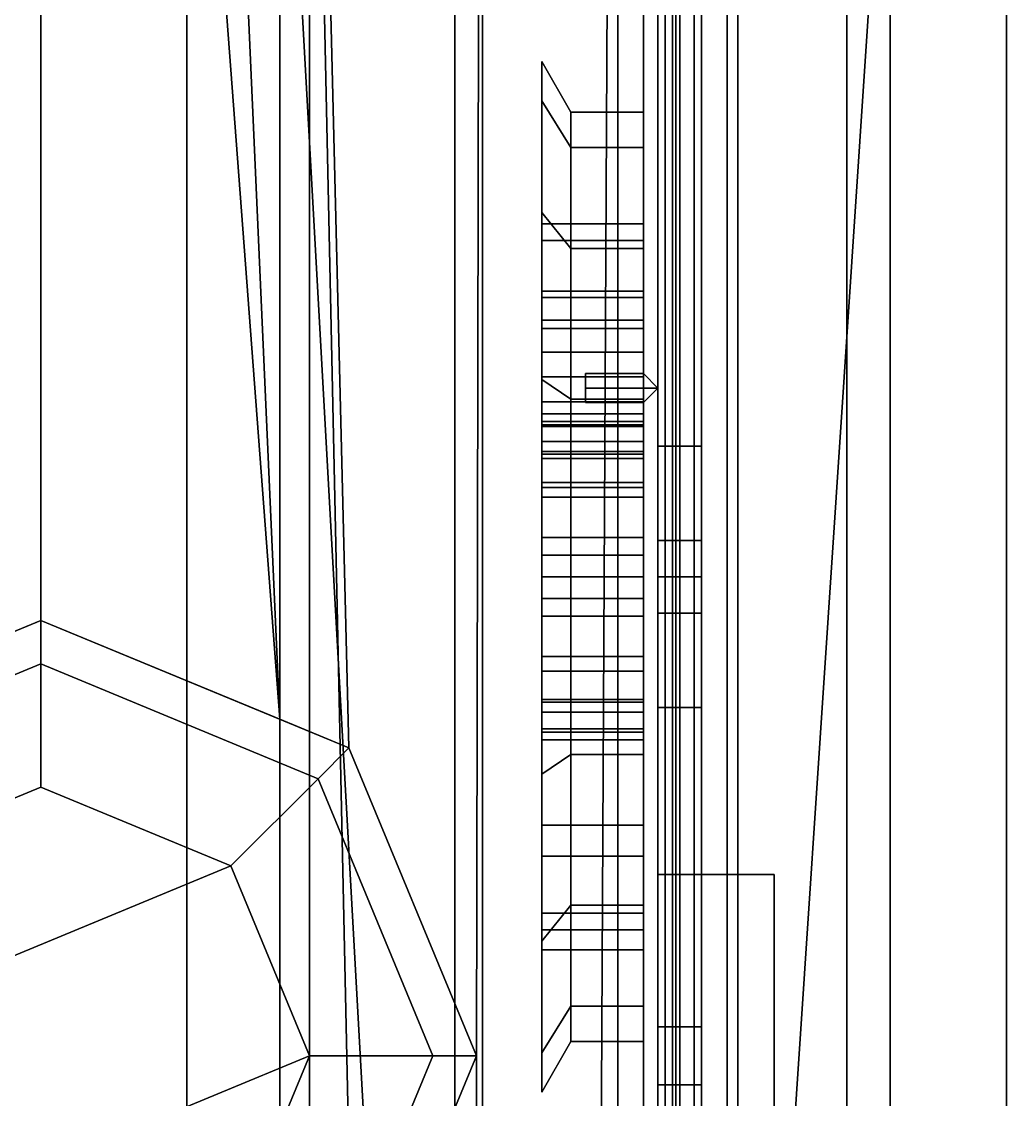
# Model space of a CAD drawing. Header units: millimetres. Extents: x -1.5 to 1.5, y -9 to 19.4.
# Drawn here: x -0.027 to 1.33, y -4.08 to -2.595 of the extents above; entities that cross this region are included whole.
import ezdxf

# ---------------------------------------------------------------- set-up
doc = ezdxf.new("R2010")
doc.units = ezdxf.units.MM
doc.header["$MEASUREMENT"] = 0
for name, color, linetype in [('boiler', 1, 'Continuous'), ('rods2', 3, 'Continuous'), ('wheels', 2, 'Continuous')]:
    doc.layers.add(name, color=color, linetype=linetype)

msp = doc.modelspace()

# ---------------------------------------------------------------- linework, layer by layer
for points in [[(1.33, 0.2800000000000002, 1.88), (1.33, -7.75, 1.88), (-1.33, -7.75, 1.88), (-1.33, 0.2800000000000002, 1.88)], [(0.5659344877341224, -6.29, 1.99), (0.8932097522053477, -6.289999999999999, 1.99), (1.33, 0.2800000000000002, 1.99), (0.2010935796850331, 0.280000000000002, 1.99)], [(0.2010935796850335, -7.75, 1.99), (0.5659344877341221, -6.851463414634146, 1.99), (0.5659344877341224, -6.29, 1.99), (0.2010935796850331, 0.280000000000002, 1.99)], [(0.83, 0.28, 3.18), (0.85, 0.28, 3.16), (0.85, -7.67, 3.16), (0.83, -7.67, 3.18)], [(0.8500000000000001, 0.28, 3.2), (0.83, 0.28, 3.18), (0.83, -7.67, 3.18), (0.8500000000000001, -7.67, 3.2)], [(0.85, 0.28, 3.16), (0.87, 0.28, 3.18), (0.87, -7.67, 3.18), (0.85, -7.67, 3.16)], [(0.87, 0.28, 3.18), (0.8500000000000001, 0.28, 3.2), (0.8500000000000001, -7.67, 3.2), (0.87, -7.67, 3.18)], [(0.88, 0.2800000000000011, 2.45), (0.88, -4.78, 2.09), (0.88, -4.850000000000001, 2.15), (0.88, 0.2800000000000011, 2.51)], [(0.9, 0.2800000000000011, 2.45), (0.9, -4.78, 2.09), (0.88, -4.78, 2.09), (0.88, 0.2800000000000011, 2.45)], [(0.88, 0.2800000000000011, 2.51), (0.88, -4.850000000000001, 2.15), (0.9, -4.850000000000001, 2.15), (0.9, 0.2800000000000011, 2.51)], [(0.8932097522053475, -6.851463414634146, 1.99), (1.33, -7.750000000000003, 1.99), (1.33, 0.2799999999999985, 1.99), (0.8932097522053477, -6.289999999999999, 1.99)], [(0.9, -4.850000000000001, 2.15), (0.9, -4.78, 2.09), (0.9, 0.2800000000000011, 2.45), (0.9, 0.2800000000000011, 2.51)], [(1.33, -7.75, 1.99), (1.33, -7.75, 1.88), (1.33, 0.2800000000000002, 1.88), (1.33, 0.2800000000000002, 1.99)], [(0.3700000000000001, 0.1600000000000001, 0.47), (0.3700000000000001, -6.97, 0.47), (0.3700000000000001, -1.46, 1.32), (0.3700000000000001, -1.31, 1.32)], [(0.5700000000000001, 0.1600000000000001, 0.47), (0.5700000000000001, -6.97, 0.47), (0.3700000000000001, -6.97, 0.47), (0.3700000000000001, 0.1600000000000001, 0.47)], [(0.5700000000000001, -1.46, 1.32), (0.5700000000000001, -6.97, 0.47), (0.5700000000000001, 0.1600000000000001, 0.47), (0.5700000000000001, -1.31, 1.32)], [(0.8746446609406726, -0.07, 2.605355339059327), (0.86, -0.07, 2.57), (0.86, -5.19, 2.57), (0.8746446609406726, -5.16, 2.605355339059327)], [(0.86, -0.07, 2.57), (0.8746446609406726, -0.07, 2.534644660940673), (0.8746446609406726, -5.16, 2.534644660940673), (0.86, -5.19, 2.57)], [(0.91, -0.07, 2.62), (0.8746446609406726, -0.07, 2.605355339059327), (0.8746446609406726, -5.16, 2.605355339059327), (0.91, -5.08, 2.62)], [(0.8746446609406726, -0.07, 2.534644660940673), (0.91, -0.07, 2.52), (0.91, -5.08, 2.52), (0.8746446609406726, -5.16, 2.534644660940673)], [(0.9453553390593273, -0.07, 2.605355339059327), (0.91, -0.07, 2.62), (0.91, -5.08, 2.62), (0.9453553390593273, -5.07, 2.605355339059327)], [(0.91, -0.07, 2.52), (0.9453553390593273, -0.07, 2.534644660940673), (0.9453553390593273, -5.07, 2.534644660940673), (0.91, -5.08, 2.52)], [(0.9600000000000001, -0.07, 2.57), (0.9453553390593273, -0.07, 2.605355339059327), (0.9453553390593273, -5.07, 2.605355339059327), (0.9600000000000001, -5.06, 2.57)], [(0.9453553390593273, -0.07, 2.534644660940673), (0.9600000000000001, -0.07, 2.57), (0.9600000000000001, -5.06, 2.57), (0.9453553390593273, -5.07, 2.534644660940673)], [(0.3700000000000001, -1.46, 1.32), (0.3700000000000001, -6.969999999999999, 0.47), (0.3700000000000001, -6.969999999999999, 1.449999999999999), (0.3700000000000001, -1.59, 1.449999999999999)], [(0.5700000000000001, -6.969999999999999, 1.449999999999999), (0.5700000000000001, -6.969999999999999, 0.47), (0.5700000000000001, -1.46, 1.32), (0.5700000000000001, -1.59, 1.449999999999999)], [(0.3700000000000001, -1.59, 1.449999999999999), (0.3700000000000001, -6.969999999999999, 1.449999999999999), (0.5700000000000001, -6.969999999999999, 1.449999999999999), (0.5700000000000001, -1.59, 1.449999999999999)], [(0.8300000000000001, -3.08, 3.18), (0.8499999999999996, -3.099999999999999, 3.16), (0.750000000000001, -3.1, 3.16), (0.75, -3.08, 3.18)], [(0.8499999999999998, -3.099999999999999, 3.2), (0.8300000000000001, -3.08, 3.18), (0.75, -3.08, 3.18), (0.7500000000000011, -3.1, 3.2)], [(0.8499999999999996, -3.099999999999999, 3.16), (0.8300000000000001, -3.12, 3.18), (0.75, -3.12, 3.18), (0.750000000000001, -3.1, 3.16)], [(0.8300000000000001, -3.12, 3.18), (0.8499999999999998, -3.099999999999999, 3.2), (0.7500000000000011, -3.1, 3.2), (0.75, -3.12, 3.18)]]:
    msp.add_3dface(points)
at = {"layer": 'boiler'}
for points in [[(0.2010935796850329, 0.2800000000000011, 1.99), (0.3291077518339774, 0.2800000000000011, 2.015463602040294), (0.3291077518339774, -7.75, 2.015463602040294), (0.2010935796850329, -7.75, 1.99)], [(0.3291077518339772, 0.2799999999999994, 3.604536397959707), (0.3291077518339772, 0.2799999999999994, 3.604536397959707), (0.22, -1.1, 3.626239279176476), (0.3291077518339772, -3.556320894291753, 3.604536397959707)], [(0.3291077518339774, 0.2800000000000011, 2.015463602040294), (0.4700210794530462, -6.289999999999999, 2.13), (0.4700210794530462, -6.93, 2.13), (0.3291077518339774, -7.75, 2.015463602040294)], [(0.6081118318204308, 0.2799999999999994, 3.418111831820433), (0.3291077518339772, 0.2799999999999994, 3.604536397959707), (0.4242640687119287, -3.595735931288072, 3.54095497975878), (0.6, -4.02, 3.423531984557238)], [(0.3291077518339772, 0.2799999999999994, 3.604536397959707), (0.3291077518339772, 0.2799999999999994, 3.604536397959707), (0.3291077518339773, -3.556320894291752, 3.604536397959707), (0.4242640687119287, -3.595735931288073, 3.54095497975878)], [(0.3291077518339774, 0.2800000000000011, 2.015463602040294), (0.6081118318204313, 0.2800000000000011, 2.20188816817957), (0.6081118318204309, -6.289999999999999, 2.201888168179569), (0.4700210794530462, -6.289999999999999, 2.13)], [(0.6081118318204308, 0.2799999999999994, 3.418111831820433), (0.6081118318204308, 0.2799999999999994, 3.418111831820433), (0.6000000000000001, -4.02, 3.423531984557238), (0.6081118318204308, -7.75, 3.418111831820433)], [(0.7945363979597067, 0.2800000000000011, 3.139107751833978), (0.6081118318204308, 0.2800000000000011, 3.418111831820433), (0.6081118318204308, -7.75, 3.418111831820433), (0.7945363979597067, -7.75, 3.139107751833978)], [(0.6081118318204313, 0.2800000000000011, 2.20188816817957), (0.794536397959707, 0.2800000000000011, 2.480892248166024), (0.7605312848994827, -6.289999999999999, 2.43), (0.6081118318204309, -6.289999999999999, 2.201888168179569)], [(0.7605312848994827, -6.289999999999999, 2.43), (0.794536397959707, 0.2800000000000011, 2.480892248166024), (0.794536397959707, -7.75, 2.480892248166024), (0.7605312848994827, -6.93, 2.43)], [(0.86, 0.2800000000000011, 2.810000000000001), (0.7945363979597067, 0.2800000000000011, 3.139107751833978), (0.7945363979597067, -7.75, 3.139107751833978), (0.86, -7.75, 2.810000000000001)], [(0.794536397959707, 0.2800000000000011, 2.480892248166024), (0.86, 0.2800000000000011, 2.810000000000001), (0.86, -7.75, 2.810000000000001), (0.794536397959707, -7.75, 2.480892248166024)], [(0.22, -1.1, 3.626239279176476), (0.22, -1.1, 3.626239279176476), (0.1555634918610404, -1.25556349186104, 3.639056497556075), (0.3291077518339772, -3.556320894291753, 3.604536397959707)], [(-2.775557561562891e-17, -1.32, 3.670000000000002), (-0.1555634918610405, -1.255563491861039, 3.639056497556075), (-0.3291077518339771, -3.556320894291753, 3.604536397959707), (2.775557561562891e-17, -3.42, 3.670000000000002)], [(0.1555634918610404, -1.25556349186104, 3.639056497556075), (-2.77555756156289e-17, -1.32, 3.670000000000002), (0, -3.42, 3.670000000000002), (0.3291077518339772, -3.556320894291753, 3.604536397959707)], [(3.673819061467131e-17, -3.42, 3.670000000000002), (-0.3291077518339771, -3.556320894291753, 3.604536397959707), (-0.4242640687119285, -3.595735931288072, 4.080000000000002), (3.673819061467131e-17, -3.42, 4.080000000000002)], [(3.673819061467131e-17, -3.42, 4.080000000000002), (-0.4242640687119285, -3.595735931288072, 4.080000000000002), (-0.3818376618407356, -3.638162338159265, 4.18), (3.306437155320419e-17, -3.48, 4.18)], [(0.3291077518339772, -3.556320894291753, 3.604536397959707), (3.673819061467131e-17, -3.42, 3.670000000000002), (3.673819061467131e-17, -3.42, 4.080000000000002), (0.4242640687119285, -3.595735931288072, 4.080000000000002)], [(0.4242640687119285, -3.595735931288072, 4.080000000000002), (3.673819061467131e-17, -3.42, 4.080000000000002), (3.306437155320419e-17, -3.48, 4.18), (0.3818376618407357, -3.638162338159265, 4.18)], [(3.306437155320419e-17, -3.48, 4.18), (-0.3818376618407356, -3.638162338159265, 4.18), (-0.2616295090390225, -3.758370490960978, 4.260000000000002), (2.265521754571398e-17, -3.65, 4.260000000000002)], [(0.3818376618407357, -3.638162338159265, 4.18), (3.306437155320419e-17, -3.48, 4.18), (2.265521754571398e-17, -3.65, 4.260000000000002), (0.2616295090390226, -3.758370490960978, 4.260000000000002)], [(0.4242640687119285, -3.595735931288072, 3.54095497975878), (0.3291077518339772, -3.556320894291753, 3.604536397959707), (0.4242640687119285, -3.595735931288072, 4.080000000000002)], [(0.6, -4.02, 4.080000000000002), (0.4242640687119285, -3.595735931288072, 4.080000000000002), (0.3818376618407357, -3.638162338159265, 4.18), (0.54, -4.02, 4.18)], [(0.6, -4.02, 3.423531984557238), (0.4242640687119285, -3.595735931288072, 3.54095497975878), (0.4242640687119285, -3.595735931288072, 4.080000000000002), (0.6, -4.02, 4.080000000000002)], [(0.54, -4.02, 4.18), (0.3818376618407357, -3.638162338159265, 4.18), (0.2616295090390226, -3.758370490960978, 4.260000000000002), (0.37, -4.02, 4.260000000000002)], [(3.306437155320419e-17, -3.65, 4.260000000000002), (-0.2616295090390225, -3.758370490960978, 4.260000000000002), (-0.37, -4.02, 4.260000000000002), (0.2616295090390226, -3.758370490960978, 4.260000000000002)], [(0.2616295090390226, -3.758370490960978, 4.260000000000002), (-0.37, -4.02, 4.260000000000002), (-0.2616295090390226, -4.281629509039023, 4.260000000000002), (0.37, -4.02, 4.260000000000002)], [(0.37, -4.02, 4.260000000000002), (-0.2616295090390226, -4.281629509039023, 4.260000000000002), (-5.551115123125783e-17, -4.390000000000001, 4.260000000000002), (0.2616295090390225, -4.281629509039023, 4.260000000000002)], [(0.3818376618407356, -4.401837661840736, 4.18), (0.54, -4.02, 4.18), (0.37, -4.02, 4.260000000000002), (0.2616295090390225, -4.281629509039023, 4.260000000000002)], [(0.6, -4.02, 3.423531984557238), (0.4242640687119284, -4.444264068711929, 3.54095497975878), (0.380000000000001, -7.190000000000002, 3.570531284899483), (0.6081118318204308, -7.75, 3.418111831820433)], [(0.4242640687119284, -4.444264068711929, 4.080000000000002), (0.6, -4.02, 4.080000000000002), (0.54, -4.02, 4.18), (0.3818376618407356, -4.401837661840736, 4.18)], [(0.4242640687119284, -4.444264068711929, 3.54095497975878), (0.6, -4.02, 3.423531984557238), (0.6, -4.02, 4.080000000000002), (0.4242640687119284, -4.444264068711929, 4.080000000000002)]]:
    msp.add_3dface(points, dxfattribs=at)
at = {"layer": 'rods2'}
for points in [[(0.8500000000000001, -1.88, 0.64), (0.8500000000000001, -3.98, 0.79), (0.91, -3.98, 0.79), (0.91, -1.88, 0.64)], [(0.8500000000000001, -3.98, 0.87), (0.8500000000000001, -3.98, 0.79), (0.8500000000000001, -1.88, 0.64), (0.8500000000000001, -1.88, 0.75)], [(0.91, -1.88, 0.75), (0.91, -3.98, 0.87), (0.8500000000000001, -3.98, 0.87), (0.8500000000000001, -1.88, 0.75)], [(0.91, -1.88, 0.64), (0.91, -3.98, 0.79), (0.91, -3.98, 0.87), (0.91, -1.88, 0.75)], [(1.11, -1.88, 0.3), (1.11, -4.56, 0.6199999999999999), (1.17, -4.56, 0.6199999999999999), (1.17, -1.88, 0.3)], [(1.11, -4.56, 0.71), (1.11, -4.56, 0.6199999999999999), (1.11, -1.88, 0.3), (1.11, -1.88, 0.39)], [(1.17, -1.88, 0.39), (1.17, -4.56, 0.71), (1.11, -4.56, 0.71), (1.11, -1.88, 0.39)], [(1.17, -1.88, 0.3), (1.17, -4.56, 0.6199999999999999), (1.17, -4.56, 0.71), (1.17, -1.88, 0.39)], [(0.8500000000000001, -3.18, 0.3900000000000002), (0.8500000000000001, -2.01, 0.39), (0.91, -2.01, 0.39), (0.91, -3.18, 0.3900000000000002)], [(0.91, -3.18, 0.3000000000000002), (0.91, -2.01, 0.3), (0.8500000000000001, -2.01, 0.3), (0.8500000000000001, -3.18, 0.3000000000000002)], [(0.8500000000000001, -2.01, 0.3000000000000003), (0.8500000000000001, -2.01, 0.3900000000000003), (0.8500000000000001, -3.18, 0.3900000000000002), (0.8500000000000001, -3.18, 0.3000000000000002)], [(0.91, -3.18, 0.3900000000000002), (0.91, -2.01, 0.39), (0.91, -2.01, 0.3), (0.91, -3.18, 0.3000000000000002)], [(0.91, -3.31, 0.2700000000000002), (0.91, -3.18, 0.3000000000000002), (0.8500000000000001, -3.18, 0.3000000000000002), (0.8500000000000001, -3.31, 0.2700000000000002)], [(0.8500000000000001, -3.31, 0.4200000000000002), (0.8500000000000001, -3.18, 0.3900000000000002), (0.91, -3.18, 0.3900000000000002), (0.91, -3.31, 0.4200000000000002)], [(0.8500000000000001, -3.18, 0.3000000000000002), (0.8500000000000001, -3.18, 0.3900000000000002), (0.8500000000000001, -3.31, 0.4200000000000002), (0.8500000000000001, -3.31, 0.2700000000000002)], [(0.91, -3.31, 0.4200000000000002), (0.91, -3.18, 0.3900000000000002), (0.91, -3.18, 0.3000000000000002), (0.91, -3.31, 0.2700000000000002)], [(0.91, -3.36, 0.25), (0.91, -3.31, 0.2700000000000002), (0.8500000000000001, -3.31, 0.2700000000000002), (0.8500000000000001, -3.36, 0.25)], [(0.8500000000000001, -3.36, 0.44), (0.8500000000000001, -3.31, 0.4200000000000002), (0.91, -3.31, 0.4200000000000002), (0.91, -3.36, 0.44)], [(0.8500000000000001, -3.31, 0.2700000000000002), (0.8500000000000001, -3.31, 0.4200000000000002), (0.8500000000000001, -3.36, 0.4400000000000002), (0.8500000000000001, -3.36, 0.2500000000000001)], [(0.91, -3.36, 0.44), (0.91, -3.31, 0.4200000000000002), (0.91, -3.31, 0.2700000000000002), (0.91, -3.36, 0.25)], [(0.8500000000000001, -3.36, 0.25), (0.8500000000000001, -3.41, 0.27), (0.91, -3.41, 0.27), (0.91, -3.36, 0.25)], [(0.91, -3.36, 0.44), (0.91, -3.41, 0.42), (0.8500000000000001, -3.41, 0.42), (0.8500000000000001, -3.36, 0.44)], [(0.8500000000000001, -3.41, 0.42), (0.8500000000000001, -3.41, 0.27), (0.8500000000000001, -3.36, 0.25), (0.8500000000000001, -3.36, 0.44)], [(0.91, -3.36, 0.25), (0.91, -3.41, 0.27), (0.91, -3.41, 0.42), (0.91, -3.36, 0.44)], [(0.8500000000000001, -3.41, 0.27), (0.8500000000000001, -3.54, 0.3), (0.91, -3.54, 0.3), (0.91, -3.41, 0.27)], [(0.91, -3.41, 0.42), (0.91, -3.54, 0.39), (0.8500000000000001, -3.54, 0.39), (0.8500000000000001, -3.41, 0.42)], [(0.8500000000000001, -3.54, 0.39), (0.8500000000000001, -3.54, 0.3), (0.8500000000000001, -3.41, 0.27), (0.8500000000000001, -3.41, 0.42)], [(0.91, -3.41, 0.27), (0.91, -3.54, 0.3), (0.91, -3.54, 0.39), (0.91, -3.41, 0.42)], [(0.91, -3.54, 0.39), (0.91, -4.9, 0.39), (0.8500000000000001, -4.9, 0.39), (0.8500000000000001, -3.54, 0.39)], [(0.8500000000000001, -3.54, 0.3), (0.8500000000000001, -4.9, 0.3), (0.91, -4.9, 0.3), (0.91, -3.54, 0.3)], [(0.8500000000000001, -4.9, 0.39), (0.8500000000000001, -4.9, 0.3), (0.8500000000000001, -3.54, 0.3), (0.8500000000000001, -3.54, 0.39)], [(0.91, -3.54, 0.3), (0.91, -4.9, 0.3), (0.91, -4.9, 0.39), (0.91, -3.54, 0.39)], [(0.8500000000000001, -4.350000000000001, 1.44), (0.8500000000000001, -4.350000000000001, 1.04), (0.8500000000000001, -3.77, 1.04), (0.8500000000000001, -3.77, 1.44)], [(0.8500000000000001, -3.77, 1.44), (0.8500000000000001, -3.77, 1.04), (1.01, -3.77, 1.04), (1.01, -3.77, 1.44)], [(0.8500000000000001, -3.77, 1.04), (0.8500000000000001, -4.350000000000001, 1.04), (1.01, -4.350000000000001, 1.04), (1.01, -3.77, 1.04)], [(1.01, -3.77, 1.44), (1.01, -4.350000000000001, 1.44), (0.8500000000000001, -4.350000000000001, 1.44), (0.8500000000000001, -3.77, 1.44)], [(1.01, -3.77, 1.04), (1.01, -4.350000000000001, 1.04), (1.01, -4.350000000000001, 1.44), (1.01, -3.77, 1.44)], [(0.91, -3.98, 0.87), (0.91, -3.98, 1.040000000000002), (0.8500000000000001, -3.98, 1.040000000000002), (0.8500000000000001, -3.98, 0.87)], [(0.8500000000000001, -3.98, 0.79), (0.8500000000000001, -4.06, 0.79), (0.91, -4.06, 0.79), (0.91, -3.98, 0.79)], [(0.8500000000000001, -3.98, 1.040000000000002), (0.8500000000000001, -4.06, 1.040000000000002), (0.8500000000000001, -4.06, 0.79), (0.8500000000000001, -3.98, 0.79)], [(0.91, -4.06, 0.79), (0.91, -4.06, 1.040000000000002), (0.91, -3.98, 1.040000000000002), (0.91, -3.98, 0.79)], [(0.8500000000000001, -4.06, 0.79), (0.8500000000000001, -4.06, 1.040000000000002), (0.91, -4.06, 1.040000000000002), (0.91, -4.06, 0.79)]]:
    msp.add_3dface(points, dxfattribs=at)
at = {"layer": 'wheels'}
for points in [[(0.69, -2.650000000000002, 0.6899999999999933), (0.69, -2.704045531916988, 0.4182947630207874), (0.69, -2.873615272072741, 0.5210046151701553), (0.69, -2.704045531916987, 0.9617052369792143)], [(0.73, -2.768717099192777, 0.934917396713657), (0.73, -2.720000000000001, 0.6900000000000004), (0.69, -2.650000000000001, 0.6900000000000004), (0.69, -2.704045531916987, 0.9617052369792143)], [(0.73, -2.720000000000001, 0.6900000000000004), (0.73, -2.768717099192777, 0.4450826032863437), (0.69, -2.704045531916987, 0.4182947630207874), (0.69, -2.650000000000001, 0.6900000000000004)], [(0.69, -2.70404553191699, 0.4182947630207812), (0.69, -2.857954185357551, 0.1879541853575519), (0.69, -2.975310838862478, 0.3477372457336729), (0.69, -2.896576278014646, 0.465571843219478)], [(0.73, -2.768717099192777, 0.4450826032863437), (0.73, -2.90745166004061, 0.2374516600406107), (0.69, -2.857954185357552, 0.1879541853575528), (0.69, -2.704045531916987, 0.4182947630207874)], [(0.69, -3.360000000000003, 1.400000000000001), (0.6899999999999964, -2.704045531916982, 0.9617052369792125), (0.69, -2.873615272072742, 0.5210046151701562), (0.69, -3.329999999999997, 1.204032628978593)], [(0.69, -2.704045531916986, 0.4182947630207892), (0.69, -2.704045531916987, 0.4182947630207883), (0.69, -2.896576278014646, 0.4655718432194771), (0.69, -2.873615272072741, 0.5210046151701553)], [(0.69, -3.088294763020786, 1.345954468083012), (0.69, -2.857954185357552, 1.192045814642449), (0.69, -2.704045531916987, 0.9617052369792143), (0.69, -3.359999999999987, 1.399999999999969)], [(0.73, -2.90745166004061, 1.142548339959391), (0.73, -2.768717099192777, 0.934917396713657), (0.69, -2.704045531916987, 0.9617052369792143), (0.69, -2.857954185357552, 1.192045814642449)], [(0.83, -2.768717099192775, 0.9349173967136588), (0.83, -2.719999999999999, 0.6900000000000004), (0.73, -2.719999999999999, 0.6900000000000004), (0.73, -2.768717099192775, 0.9349173967136588)], [(0.83, -2.719999999999999, 0.6900000000000004), (0.83, -2.768717099192775, 0.4450826032863429), (0.73, -2.768717099192775, 0.4450826032863429), (0.73, -2.719999999999999, 0.6900000000000004)], [(0.83, -2.768717099192775, 0.9349173967136588), (0.83, -2.873615272072741, 0.5210046151701553), (0.83, -2.768717099192776, 0.4450826032863375), (0.83, -2.72, 0.6899999999999951)], [(0.83, -2.768717099192775, 0.4450826032863429), (0.83, -2.907451660040609, 0.2374516600406089), (0.73, -2.907451660040609, 0.2374516600406089), (0.73, -2.768717099192775, 0.4450826032863429)], [(0.83, -2.907451660040609, 1.142548339959391), (0.83, -2.768717099192775, 0.9349173967136588), (0.73, -2.768717099192775, 0.9349173967136588), (0.73, -2.907451660040609, 1.142548339959391)], [(0.83, -2.896576278014646, 0.465571843219478), (0.83, -2.975310838862478, 0.3477372457336729), (0.83, -2.907451660040612, 0.2374516600406045), (0.83, -2.768717099192778, 0.4450826032863366)], [(0.83, -2.907451660040609, 1.142548339959391), (0.83, -3.330000000000001, 1.204032628978616), (0.83, -2.873615272072741, 0.5210046151701553), (0.83, -2.768717099192775, 0.9349173967136588)], [(0.83, -2.873615272072741, 0.5210046151701553), (0.83, -2.896576278014646, 0.4655718432194771), (0.83, -2.768717099192775, 0.4450826032863358), (0.83, -2.768717099192782, 0.4450826032863411)], [(0.69, -2.857954185357557, 0.1879541853575484), (0.69, -3.088294763020786, 0.03404553191698678), (0.69, -3.135571843219475, 0.2265762780146465), (0.69, -3.017737245733671, 0.3053108388624812)], [(0.69, -2.857954185357549, 0.1879541853575537), (0.69, -2.857954185357551, 0.1879541853575519), (0.69, -3.017737245733672, 0.3053108388624795), (0.69, -2.975310838862478, 0.3477372457336729)], [(0.73, -2.90745166004061, 0.2374516600406107), (0.73, -3.115082603286342, 0.09871709919277816), (0.69, -3.088294763020786, 0.03404553191698767), (0.69, -2.857954185357552, 0.1879541853575528)], [(0.73, -3.115082603286343, 1.281282900807223), (0.73, -2.90745166004061, 1.142548339959391), (0.69, -2.857954185357552, 1.192045814642449), (0.69, -3.088294763020786, 1.345954468083012)], [(0.83, -2.873615272072744, 0.521004615170158), (0.83, -2.966489018985416, 0.6600000000000046), (0.69, -2.966489018985418, 0.660000000000001), (0.69, -2.873615272072742, 0.5210046151701562)], [(0.83, -3.150779131826127, 0.6358096448796813), (0.83, -2.87361527207274, 0.5210046151701553), (0.69, -2.87361527207274, 0.5210046151701553), (0.69, -3.150779131826127, 0.6358096448796813)], [(0.69, -3.150779131826127, 0.6358096448796813), (0.69, -2.87361527207274, 0.5210046151701553), (0.69, -2.896576278014646, 0.465571843219478), (0.69, -3.173740137768033, 0.580376872929004)], [(0.83, -2.87361527207274, 0.5210046151701553), (0.83, -3.150779131826127, 0.6358096448796813), (0.83, -3.173740137768033, 0.580376872929004), (0.83, -2.896576278014646, 0.465571843219478)], [(0.83, -2.975310838862478, 0.3477372457336729), (0.83, -2.896576278014646, 0.465571843219478), (0.69, -2.896576278014646, 0.465571843219478), (0.69, -2.975310838862478, 0.3477372457336729)], [(0.83, -2.896576278014646, 0.465571843219478), (0.83, -3.173740137768033, 0.580376872929004), (0.69, -3.173740137768033, 0.580376872929004), (0.69, -2.896576278014646, 0.465571843219478)], [(0.83, -2.907451660040609, 0.2374516600406089), (0.83, -3.115082603286341, 0.09871709919277638), (0.73, -3.115082603286341, 0.09871709919277638), (0.73, -2.907451660040609, 0.2374516600406089)], [(0.83, -3.115082603286342, 1.281282900807224), (0.83, -2.907451660040609, 1.142548339959391), (0.73, -2.907451660040609, 1.142548339959391), (0.73, -3.115082603286342, 1.281282900807224)], [(0.83, -3.017737245733671, 0.3053108388624812), (0.83, -3.135571843219475, 0.2265762780146465), (0.83, -3.115082603286346, 0.09871709919277283), (0.83, -2.907451660040613, 0.2374516600406062)], [(0.83, -2.975310838862478, 0.3477372457336729), (0.83, -3.017737245733672, 0.3053108388624795), (0.83, -2.907451660040611, 0.2374516600406027), (0.83, -2.907451660040615, 0.2374516600406098)], [(0.83, -3.330000000000002, 1.20403262897861), (0.83, -2.907451660040609, 1.142548339959391), (0.83, -3.115082603286337, 1.281282900807223), (0.83, -3.359999999999994, 1.330000000000001)], [(0.83, -2.966489018985419, 0.660000000000001), (0.83, -3.14596737102139, 0.660000000000001), (0.69, -3.14596737102139, 0.660000000000001), (0.69, -2.966489018985418, 0.660000000000001)], [(0.69, -3.145967371021391, 0.7200000000000015), (0.69, -3.006579737260577, 0.7200000000000015), (0.69, -2.966489018985418, 0.660000000000001), (0.69, -3.14596737102139, 0.660000000000001)], [(0.83, -3.006579737260577, 0.7200000000000015), (0.83, -3.145967371021391, 0.7200000000000015), (0.83, -3.14596737102139, 0.660000000000001), (0.83, -2.966489018985419, 0.660000000000001)], [(0.83, -3.187442873218444, 0.5598692800896394), (0.83, -2.975310838862479, 0.3477372457336747), (0.69, -2.975310838862479, 0.3477372457336747), (0.69, -3.187442873218444, 0.5598692800896394)], [(0.69, -3.187442873218444, 0.5598692800896394), (0.69, -2.975310838862479, 0.3477372457336747), (0.69, -3.017737245733672, 0.3053108388624803), (0.69, -3.229869280089636, 0.5174428732184451)], [(0.83, -2.975310838862479, 0.3477372457336747), (0.83, -3.187442873218444, 0.5598692800896394), (0.83, -3.229869280089636, 0.5174428732184451), (0.83, -3.017737245733672, 0.3053108388624803)], [(0.83, -3.006579737260577, 0.7200000000000015), (0.83, -3.050497913581963, 0.7857281957683524), (0.69, -3.050497913581966, 0.7857281957683488), (0.69, -3.006579737260577, 0.7200000000000015)], [(0.83, -3.145967371021391, 0.7200000000000015), (0.83, -3.006579737260577, 0.7200000000000015), (0.69, -3.006579737260577, 0.7200000000000015), (0.69, -3.145967371021391, 0.7200000000000015)], [(0.83, -3.135571843219475, 0.2265762780146465), (0.83, -3.017737245733671, 0.3053108388624812), (0.69, -3.017737245733671, 0.3053108388624812), (0.69, -3.135571843219475, 0.2265762780146465)], [(0.83, -3.017737245733672, 0.3053108388624803), (0.83, -3.229869280089636, 0.5174428732184451), (0.69, -3.229869280089636, 0.5174428732184451), (0.69, -3.017737245733672, 0.3053108388624803)], [(0.83, -3.050497913581966, 0.7857281957683506), (0.83, -3.150779131826128, 0.7441903551203213), (0.69, -3.150779131826128, 0.7441903551203213), (0.69, -3.050497913581967, 0.7857281957683488)], [(0.69, -3.173740137768034, 0.7996231270709986), (0.69, -3.084485183422998, 0.8365937396697047), (0.69, -3.050497913581967, 0.7857281957683488), (0.69, -3.150779131826128, 0.7441903551203213)], [(0.83, -3.084485183422998, 0.8365937396697047), (0.83, -3.173740137768034, 0.7996231270709986), (0.83, -3.150779131826128, 0.7441903551203213), (0.83, -3.050497913581966, 0.7857281957683506)], [(0.83, -3.084485183422998, 0.8365937396697047), (0.83, -3.119130088649753, 0.8884435044790822), (0.69, -3.119130088649749, 0.8884435044790591), (0.69, -3.084485183422998, 0.8365937396697047)], [(0.83, -3.173740137768034, 0.7996231270709986), (0.83, -3.084485183422998, 0.8365937396697047), (0.69, -3.084485183422998, 0.8365937396697047), (0.69, -3.173740137768034, 0.7996231270709986)], [(0.69, -3.088294763020793, 0.03404553191698678), (0.69, -3.36, -0.01999999999999869), (0.69, -3.329999999999999, 0.1759673710213905), (0.69, -3.191004615170151, 0.2036152720727431)], [(0.69, -3.088294763020783, 0.03404553191698856), (0.69, -3.088294763020786, 0.03404553191698678), (0.69, -3.191004615170153, 0.2036152720727413), (0.69, -3.135571843219475, 0.2265762780146465)], [(0.73, -3.115082603286342, 0.09871709919277816), (0.73, -3.36, 0.0500000000000016), (0.69, -3.36, -0.01999999999999869), (0.69, -3.088294763020786, 0.03404553191698767)], [(0.73, -3.36, 1.329999999999999), (0.73, -3.115082603286343, 1.281282900807223), (0.69, -3.088294763020786, 1.345954468083012), (0.69, -3.36, 1.399999999999999)], [(0.83, -3.115082603286341, 0.09871709919277638), (0.83, -3.36, 0.04999999999999982), (0.73, -3.36, 0.04999999999999982), (0.73, -3.115082603286341, 0.09871709919277638)], [(0.83, -3.36, 1.330000000000001), (0.83, -3.115082603286342, 1.281282900807224), (0.73, -3.115082603286342, 1.281282900807224), (0.73, -3.36, 1.330000000000001)], [(0.83, -3.191004615170151, 0.2036152720727431), (0.83, -3.329999999999999, 0.1759673710213905), (0.83, -3.360000000000005, 0.04999999999999893), (0.83, -3.115082603286348, 0.0987170991927746)], [(0.83, -3.135571843219475, 0.2265762780146465), (0.83, -3.191004615170153, 0.2036152720727413), (0.83, -3.115082603286346, 0.09871709919277105), (0.83, -3.115082603286348, 0.09871709919277993)], [(0.69, -3.229869280089638, 0.8625571267815557), (0.69, -3.153117358490781, 0.9393090483804132), (0.69, -3.119130088649749, 0.8884435044790591), (0.69, -3.187442873218444, 0.820130719910364)], [(0.83, -3.119130088649749, 0.8884435044790591), (0.83, -3.187442873218444, 0.820130719910364), (0.69, -3.187442873218444, 0.820130719910364), (0.69, -3.119130088649749, 0.8884435044790591)], [(0.83, -3.153117358490781, 0.9393090483804132), (0.83, -3.229869280089638, 0.8625571267815557), (0.83, -3.187442873218444, 0.820130719910364), (0.83, -3.119130088649749, 0.8884435044790591)], [(0.83, -3.250376872929002, 0.5037401377680357), (0.83, -3.135571843219475, 0.2265762780146483), (0.69, -3.135571843219475, 0.2265762780146483), (0.69, -3.250376872929002, 0.5037401377680357)], [(0.69, -3.250376872929002, 0.5037401377680357), (0.69, -3.135571843219475, 0.2265762780146483), (0.69, -3.191004615170151, 0.2036152720727431), (0.69, -3.305809644879679, 0.4807791318261296)], [(0.69, -3.414190355120282, 0.4807791318261145), (0.69, -3.145967371021399, 0.6599999999999602), (0.69, -3.150779131826127, 0.6358096448796813), (0.69, -3.389999999999999, 0.4759673710213912)], [(0.69, -3.469623127070995, 0.5037401377680331), (0.69, -3.145967371021357, 0.7200000000000246), (0.69, -3.14596737102139, 0.660000000000001), (0.69, -3.414190355120318, 0.4807791318261305)], [(0.69, -3.49013071991036, 0.5174428732184673), (0.69, -3.150779131826127, 0.7441903551203302), (0.69, -3.145967371021391, 0.7200000000000015), (0.69, -3.469623127070995, 0.5037401377680331)], [(0.83, -3.145967371021391, 0.660000000000001), (0.83, -3.150779131826128, 0.6358096448796813), (0.69, -3.150779131826128, 0.6358096448796813), (0.69, -3.145967371021391, 0.660000000000001)], [(0.83, -3.150779131826127, 0.7441903551203195), (0.83, -3.145967371021391, 0.7200000000000015), (0.69, -3.145967371021391, 0.7200000000000015), (0.69, -3.150779131826127, 0.7441903551203195)], [(0.83, -3.135571843219475, 0.2265762780146483), (0.83, -3.250376872929002, 0.5037401377680357), (0.83, -3.305809644879679, 0.4807791318261296), (0.83, -3.191004615170151, 0.2036152720727431)], [(0.83, -3.145967371021392, 0.6599999999999993), (0.83, -3.469623127071004, 0.8762598622319642), (0.83, -3.490130719910362, 0.8625571267815557), (0.83, -3.150779131826129, 0.6358096448796813)], [(0.83, -3.14596737102139, 0.7200000000000033), (0.83, -3.414190355120327, 0.8992208681738694), (0.83, -3.469623127070998, 0.876259862231966), (0.83, -3.145967371021392, 0.6599999999999993)], [(0.83, -3.150779131826128, 0.7441903551203195), (0.83, -3.389999999999999, 0.9040326289786096), (0.83, -3.414190355120327, 0.8992208681738694), (0.83, -3.14596737102139, 0.7199999999999998)], [(0.69, -3.389999999999998, 0.4759673710213921), (0.69, -3.15077913182619, 0.6358096448796369), (0.69, -3.173740137768033, 0.580376872929004), (0.69, -3.330000000000003, 0.4759673710213912)], [(0.69, -3.532557126781557, 0.5598692800896528), (0.69, -3.173740137768035, 0.7996231270709986), (0.69, -3.150779131826127, 0.7441903551203213), (0.69, -3.490130719910362, 0.517442873218446)], [(0.83, -3.229869280089638, 0.8625571267815557), (0.83, -3.153117358490781, 0.9393090483804132), (0.69, -3.153117358490781, 0.9393090483804132), (0.69, -3.229869280089638, 0.8625571267815557)], [(0.83, -3.153117358490777, 0.9393090483804167), (0.83, -3.197035534812173, 1.005037244148782), (0.69, -3.197035534812169, 1.005037244148759), (0.69, -3.153117358490785, 0.9393090483804132)], [(0.83, -3.173740137768033, 0.7996231270709968), (0.83, -3.329999999999999, 0.9040326289786096), (0.83, -3.389999999999999, 0.9040326289786096), (0.83, -3.150779131826128, 0.7441903551203195)], [(0.83, -3.150779131826129, 0.6358096448796813), (0.83, -3.490130719910375, 0.8625571267815646), (0.83, -3.532557126781549, 0.8201307199103711), (0.83, -3.173740137768032, 0.5803768729290075)], [(0.69, -3.329999999999999, 0.4759673710213939), (0.69, -3.173740137768032, 0.580376872929004), (0.69, -3.187442873218444, 0.5598692800896385), (0.69, -3.305809644879681, 0.4807791318261287)], [(0.69, -3.546259862231967, 0.5803768729290164), (0.69, -3.187442873218445, 0.8201307199103622), (0.69, -3.173740137768034, 0.7996231270709986), (0.69, -3.532557126781554, 0.5598692800896377)], [(0.83, -3.173740137768033, 0.580376872929004), (0.83, -3.187442873218444, 0.5598692800896385), (0.69, -3.187442873218444, 0.5598692800896385), (0.69, -3.173740137768033, 0.580376872929004)], [(0.83, -3.187442873218445, 0.8201307199103622), (0.83, -3.173740137768034, 0.7996231270709968), (0.69, -3.173740137768034, 0.7996231270709968), (0.69, -3.187442873218445, 0.8201307199103622)], [(0.83, -3.187442873218445, 0.8201307199103622), (0.83, -3.305809644879674, 0.8992208681738711), (0.83, -3.329999999999999, 0.9040326289786096), (0.83, -3.173740137768033, 0.7996231270709968)], [(0.83, -3.173740137768033, 0.5803768729290164), (0.83, -3.532557126781554, 0.8201307199103622), (0.83, -3.546259862231966, 0.7996231270709986), (0.83, -3.187442873218445, 0.5598692800896377)], [(0.69, -3.305809644879691, 0.4807791318261252), (0.69, -3.187442873218444, 0.5598692800896394), (0.69, -3.229869280089636, 0.5174428732184451), (0.69, -3.250376872929002, 0.5037401377680357)], [(0.69, -3.569220868173871, 0.6358096448796813), (0.69, -3.229869280089624, 0.8625571267815646), (0.69, -3.18744287321845, 0.8201307199103711), (0.69, -3.546259862231967, 0.5803768729290075)], [(0.83, -3.191004615170151, 0.2036152720727431), (0.83, -3.305809644879679, 0.4807791318261296), (0.69, -3.305809644879679, 0.4807791318261296), (0.69, -3.191004615170151, 0.2036152720727431)], [(0.83, -3.329999999999999, 0.1759673710213905), (0.83, -3.191004615170151, 0.2036152720727431), (0.69, -3.191004615170151, 0.2036152720727431), (0.69, -3.329999999999999, 0.1759673710213905)], [(0.83, -3.229869280089637, 0.8625571267815557), (0.83, -3.250376872929003, 0.8762598622319677), (0.83, -3.305809644879677, 0.8992208681738729), (0.83, -3.187442873218445, 0.8201307199103622)], [(0.8300000000000001, -3.187442873218443, 0.5598692800896528), (0.83, -3.546259862231965, 0.7996231270709986), (0.83, -3.569220868173872, 0.7441903551203213), (0.83, -3.229869280089638, 0.517442873218446)], [(0.83, -3.197035534812168, 1.005037244148761), (0.83, -3.250376872929004, 0.8762598622319677), (0.69, -3.250376872929004, 0.8762598622319677), (0.69, -3.197035534812169, 1.005037244148759)], [(0.69, -3.305809644879682, 0.8992208681738729), (0.69, -3.237126253087327, 1.065037244148757), (0.69, -3.197035534812169, 1.005037244148759), (0.69, -3.250376872929004, 0.8762598622319677)], [(0.83, -3.237126253087327, 1.065037244148761), (0.83, -3.305809644879682, 0.8992208681738729), (0.83, -3.250376872929004, 0.8762598622319677), (0.83, -3.197035534812168, 1.005037244148761)], [(0.69, -3.574032628978608, 0.6599999999999993), (0.69, -3.250376872928996, 0.8762598622319642), (0.69, -3.229869280089638, 0.8625571267815557), (0.69, -3.569220868173871, 0.6358096448796813)], [(0.83, -3.250376872929003, 0.8762598622319677), (0.83, -3.229869280089638, 0.8625571267815557), (0.69, -3.229869280089638, 0.8625571267815557), (0.69, -3.250376872929003, 0.8762598622319677)], [(0.83, -3.229869280089637, 0.5174428732184451), (0.83, -3.250376872929003, 0.5037401377680348), (0.69, -3.250376872929003, 0.5037401377680348), (0.69, -3.229869280089637, 0.5174428732184451)], [(0.83, -3.305809644879682, 0.8992208681738729), (0.83, -3.237126253087327, 1.065037244148761), (0.69, -3.237126253087327, 1.065037244148757), (0.69, -3.305809644879682, 0.8992208681738729)], [(0.83, -3.237126253087336, 1.065037244148761), (0.83, -3.330000000000001, 1.204032628978616), (0.69, -3.329999999999997, 1.204032628978593), (0.69, -3.237126253087336, 1.065037244148761)], [(0.8300000000000001, -3.229869280089639, 0.5174428732184673), (0.83, -3.569220868173872, 0.7441903551203302), (0.83, -3.574032628978609, 0.7200000000000015), (0.83, -3.250376872929004, 0.5037401377680331)], [(0.69, -3.57403262897861, 0.7200000000000033), (0.69, -3.305809644879673, 0.8992208681738694), (0.69, -3.250376872929002, 0.876259862231966), (0.69, -3.574032628978608, 0.6599999999999993)], [(0.83, -3.250376872929005, 0.5037401377680331), (0.83, -3.574032628978642, 0.7200000000000246), (0.83, -3.57403262897861, 0.660000000000001), (0.83, -3.305809644879682, 0.4807791318261305)], [(0.69, -3.569220868173872, 0.7441903551203195), (0.69, -3.330000000000001, 0.9040326289786096), (0.69, -3.305809644879673, 0.8992208681738694), (0.69, -3.57403262897861, 0.7199999999999998)], [(0.83, -3.305809644879681, 0.4807791318261287), (0.83, -3.329999999999999, 0.4759673710213921), (0.69, -3.329999999999999, 0.4759673710213921), (0.69, -3.305809644879681, 0.4807791318261287)], [(0.83, -3.330000000000001, 0.9040326289786096), (0.83, -3.305809644879682, 0.8992208681738711), (0.69, -3.305809644879682, 0.8992208681738711), (0.69, -3.330000000000001, 0.9040326289786096)], [(0.83, -3.305809644879718, 0.4807791318261145), (0.83, -3.574032628978601, 0.6599999999999602), (0.83, -3.569220868173872, 0.6358096448796813), (0.83, -3.330000000000001, 0.4759673710213912)], [(0.83, -3.329999999999999, 0.4759673710213912), (0.83, -3.329999999999997, 0.1759673710213905), (0.69, -3.329999999999997, 0.1759673710213905), (0.69, -3.329999999999999, 0.4759673710213912)], [(0.69, -3.329999999999999, 0.4759673710213912), (0.69, -3.329999999999997, 0.1759673710213905), (0.69, -3.389999999999997, 0.1759673710213905), (0.69, -3.389999999999999, 0.4759673710213912)], [(0.69, -3.359999999999997, -0.01999999999999869), (0.69, -3.359999999999999, -0.01999999999999869), (0.69, -3.39, 0.1759673710213896), (0.69, -3.329999999999999, 0.1759673710213905)], [(0.83, -3.330000000000001, 1.204032628978612), (0.83, -3.330000000000001, 0.9040326289786096), (0.69, -3.330000000000001, 0.9040326289786096), (0.69, -3.330000000000001, 1.204032628978612)], [(0.69, -3.390000000000001, 0.9040326289786096), (0.69, -3.390000000000001, 1.20403262897861), (0.69, -3.330000000000001, 1.204032628978612), (0.69, -3.330000000000001, 0.9040326289786096)], [(0.69, -3.546259862231967, 0.7996231270709968), (0.69, -3.390000000000001, 0.9040326289786096), (0.69, -3.330000000000001, 0.9040326289786096), (0.69, -3.569220868173872, 0.7441903551203195)], [(0.69, -3.360000000000003, 1.400000000000001), (0.69, -3.359999999999999, 1.400000000000001), (0.69, -3.33, 1.204032628978612), (0.69, -3.39, 1.204032628978612)], [(0.83, -3.329999999999997, 0.1759673710213905), (0.83, -3.329999999999999, 0.4759673710213912), (0.83, -3.389999999999999, 0.4759673710213912), (0.83, -3.389999999999997, 0.1759673710213905)], [(0.83, -3.329999999999999, 0.1759673710213905), (0.83, -3.39, 0.1759673710213896), (0.83, -3.360000000000006, 0.04999999999999716), (0.83, -3.360000000000003, 0.05000000000000515)], [(0.83, -3.390000000000001, 1.20403262897861), (0.83, -3.390000000000001, 0.9040326289786096), (0.83, -3.330000000000001, 0.9040326289786096), (0.83, -3.330000000000001, 1.204032628978612)], [(0.83, -3.330000000000001, 0.4759673710213921), (0.83, -3.569220868173809, 0.6358096448796369), (0.83, -3.546259862231967, 0.580376872929004), (0.83, -3.389999999999997, 0.4759673710213912)], [(0.83, -3.39, 1.204032628978612), (0.83, -3.33, 1.204032628978612), (0.83, -3.359999999999994, 1.330000000000005), (0.83, -3.359999999999995, 1.329999999999997)], [(0.69, -3.360000000000006, -0.01999999999999691), (0.69, -3.631705236979212, 0.03404553191698856), (0.69, -3.528995384829845, 0.2036152720727422), (0.69, -3.389999999999997, 0.1759673710213914)], [(0.73, -3.36, 0.0500000000000016), (0.73, -3.604917396713657, 0.09871709919277816), (0.69, -3.631705236979213, 0.03404553191698767), (0.69, -3.36, -0.01999999999999869)], [(0.69, -3.631705236979207, 1.345954468083016), (0.69, -3.359999999999999, 1.400000000000001), (0.69, -3.39, 1.204032628978612), (0.69, -3.528995384829848, 1.176384727927259)], [(0.73, -3.604917396713657, 1.281282900807223), (0.73, -3.36, 1.329999999999999), (0.69, -3.36, 1.399999999999999), (0.69, -3.631705236979213, 1.345954468083012)], [(0.83, -3.36, 0.04999999999999982), (0.83, -3.604917396713658, 0.09871709919277638), (0.73, -3.604917396713658, 0.09871709919277638), (0.73, -3.36, 0.04999999999999982)], [(0.83, -3.604917396713658, 1.281282900807224), (0.83, -3.36, 1.330000000000001), (0.73, -3.36, 1.330000000000001), (0.73, -3.604917396713658, 1.281282900807224)], [(0.83, -3.389999999999997, 0.1759673710213914), (0.83, -3.528995384829845, 0.2036152720727422), (0.83, -3.604917396713663, 0.09871709919277816), (0.83, -3.360000000000005, 0.0500000000000016)], [(0.83, -3.528995384829848, 1.176384727927259), (0.83, -3.39, 1.204032628978612), (0.83, -3.359999999999995, 1.330000000000003), (0.83, -3.604917396713651, 1.281282900807228)], [(0.83, -3.389999999999997, 0.1759673710213905), (0.83, -3.389999999999999, 0.4759673710213912), (0.69, -3.389999999999999, 0.4759673710213912), (0.69, -3.389999999999997, 0.1759673710213905)], [(0.83, -3.528995384829845, 0.2036152720727422), (0.83, -3.389999999999997, 0.1759673710213914), (0.69, -3.389999999999997, 0.1759673710213914), (0.69, -3.528995384829845, 0.2036152720727422)], [(0.83, -3.390000000000001, 0.9040326289786096), (0.83, -3.390000000000001, 1.20403262897861), (0.69, -3.390000000000001, 1.20403262897861), (0.69, -3.390000000000001, 0.9040326289786096)], [(0.69, -3.532557126781555, 0.8201307199103622), (0.69, -3.414190355120326, 0.8992208681738711), (0.69, -3.390000000000001, 0.9040326289786096), (0.69, -3.546259862231967, 0.7996231270709968)], [(0.83, -3.389999999999999, 0.4759673710213921), (0.83, -3.414190355120318, 0.4807791318261296), (0.69, -3.414190355120318, 0.4807791318261296), (0.69, -3.389999999999999, 0.4759673710213921)], [(0.83, -3.414190355120319, 0.8992208681738729), (0.83, -3.390000000000001, 0.9040326289786096), (0.69, -3.390000000000001, 0.9040326289786096), (0.69, -3.414190355120319, 0.8992208681738729)], [(0.83, -3.39, 1.204032628978612), (0.83, -3.528995384829848, 1.176384727927259), (0.69, -3.528995384829848, 1.176384727927259), (0.69, -3.39, 1.204032628978612)], [(0.83, -3.390000000000001, 0.4759673710213939), (0.83, -3.546259862231968, 0.580376872929004), (0.83, -3.532557126781555, 0.5598692800896385), (0.83, -3.414190355120319, 0.4807791318261287)], [(0.83, -3.414190355120317, 0.4807791318261287), (0.83, -3.528995384829844, 0.2036152720727413), (0.69, -3.528995384829844, 0.2036152720727413), (0.69, -3.414190355120317, 0.4807791318261287)], [(0.69, -3.414190355120317, 0.4807791318261287), (0.69, -3.528995384829844, 0.2036152720727413), (0.69, -3.584428156780522, 0.2265762780146465), (0.69, -3.469623127070995, 0.503740137768034)], [(0.83, -3.528995384829848, 1.176384727927259), (0.83, -3.414190355120321, 0.8992208681738729), (0.69, -3.414190355120321, 0.8992208681738729), (0.69, -3.528995384829848, 1.176384727927259)], [(0.69, -3.469623127070997, 0.876259862231966), (0.69, -3.584428156780525, 1.153423721985354), (0.69, -3.528995384829848, 1.176384727927259), (0.69, -3.414190355120321, 0.8992208681738729)], [(0.69, -3.490130719910363, 0.8625571267815557), (0.69, -3.469623127070997, 0.8762598622319677), (0.69, -3.414190355120323, 0.8992208681738729), (0.69, -3.532557126781555, 0.8201307199103622)], [(0.83, -3.528995384829844, 0.2036152720727413), (0.83, -3.414190355120317, 0.4807791318261287), (0.83, -3.469623127070995, 0.503740137768034), (0.83, -3.584428156780522, 0.2265762780146465)], [(0.83, -3.584428156780525, 1.153423721985354), (0.83, -3.469623127070997, 0.876259862231966), (0.83, -3.414190355120321, 0.8992208681738729), (0.83, -3.528995384829848, 1.176384727927259)], [(0.83, -3.414190355120309, 0.4807791318261252), (0.83, -3.532557126781556, 0.5598692800896394), (0.83, -3.490130719910363, 0.5174428732184451), (0.83, -3.469623127070998, 0.5037401377680357)], [(0.83, -3.584428156780522, 0.2265762780146465), (0.83, -3.469623127070995, 0.503740137768034), (0.69, -3.469623127070995, 0.503740137768034), (0.69, -3.584428156780522, 0.2265762780146465)], [(0.83, -3.469623127070997, 0.876259862231966), (0.83, -3.584428156780525, 1.153423721985354), (0.69, -3.584428156780525, 1.153423721985354), (0.69, -3.469623127070997, 0.876259862231966)], [(0.83, -3.490130719910363, 0.8625571267815557), (0.83, -3.469623127070997, 0.8762598622319677), (0.69, -3.469623127070997, 0.8762598622319677), (0.69, -3.490130719910363, 0.8625571267815557)], [(0.83, -3.469623127070996, 0.503740137768034), (0.83, -3.490130719910362, 0.5174428732184451), (0.69, -3.490130719910362, 0.5174428732184451), (0.69, -3.469623127070996, 0.503740137768034)], [(0.83, -3.490130719910361, 0.5174428732184451), (0.83, -3.702262754266325, 0.3053108388624795), (0.69, -3.702262754266325, 0.3053108388624795), (0.69, -3.490130719910361, 0.5174428732184451)], [(0.69, -3.490130719910361, 0.5174428732184451), (0.69, -3.702262754266325, 0.3053108388624795), (0.69, -3.744689161137519, 0.347737245733672), (0.69, -3.532557126781554, 0.5598692800896368)], [(0.83, -3.702262754266327, 1.074689161137521), (0.83, -3.490130719910363, 0.8625571267815557), (0.69, -3.490130719910363, 0.8625571267815557), (0.69, -3.702262754266327, 1.074689161137521)], [(0.69, -3.532557126781555, 0.8201307199103622), (0.69, -3.744689161137521, 1.032262754266328), (0.69, -3.702262754266327, 1.074689161137521), (0.69, -3.490130719910363, 0.8625571267815557)], [(0.83, -3.702262754266325, 0.3053108388624795), (0.83, -3.490130719910361, 0.5174428732184451), (0.83, -3.532557126781554, 0.5598692800896368), (0.83, -3.744689161137519, 0.347737245733672)], [(0.83, -3.744689161137521, 1.032262754266328), (0.83, -3.532557126781555, 0.8201307199103622), (0.83, -3.490130719910363, 0.8625571267815557), (0.83, -3.702262754266327, 1.074689161137521)], [(0.69, -3.63170523697921, 0.03404553191698678), (0.69, -3.631705236979212, 0.03404553191698856), (0.69, -3.584428156780523, 0.2265762780146474), (0.69, -3.528995384829845, 0.2036152720727422)], [(0.69, -3.631705236979216, 1.345954468083012), (0.69, -3.631705236979213, 1.345954468083014), (0.69, -3.528995384829846, 1.176384727927259), (0.69, -3.584428156780525, 1.153423721985354)], [(0.83, -3.744689161137519, 0.347737245733672), (0.83, -3.532557126781554, 0.5598692800896368), (0.69, -3.532557126781554, 0.5598692800896368), (0.69, -3.744689161137519, 0.347737245733672)], [(0.83, -3.532557126781555, 0.8201307199103622), (0.83, -3.744689161137521, 1.032262754266328), (0.69, -3.744689161137521, 1.032262754266328), (0.69, -3.532557126781555, 0.8201307199103622)], [(0.83, -3.532557126781554, 0.5598692800896377), (0.83, -3.546259862231965, 0.580376872929004), (0.69, -3.546259862231965, 0.580376872929004), (0.69, -3.532557126781554, 0.5598692800896377)], [(0.83, -3.546259862231967, 0.7996231270709968), (0.83, -3.532557126781555, 0.8201307199103622), (0.69, -3.532557126781555, 0.8201307199103622), (0.69, -3.546259862231967, 0.7996231270709968)], [(0.83, -3.528995384829845, 0.2036152720727422), (0.83, -3.584428156780523, 0.2265762780146474), (0.83, -3.604917396713664, 0.09871709919277638), (0.83, -3.604917396713659, 0.09871709919278349)], [(0.83, -3.584428156780525, 1.153423721985354), (0.83, -3.528995384829846, 1.176384727927259), (0.83, -3.604917396713653, 1.28128290080723), (0.83, -3.604917396713652, 1.281282900807221)], [(0.83, -3.546259862231965, 0.5803768729290022), (0.83, -3.823423721985352, 0.4655718432194744), (0.69, -3.823423721985352, 0.4655718432194744), (0.69, -3.546259862231965, 0.5803768729290022)], [(0.69, -3.546259862231965, 0.5803768729290022), (0.69, -3.823423721985352, 0.4655718432194744), (0.69, -3.846384727927258, 0.5210046151701517), (0.69, -3.569220868173872, 0.6358096448796795)], [(0.83, -3.823423721985354, 0.9144281567805228), (0.83, -3.546259862231967, 0.7996231270709968), (0.69, -3.546259862231967, 0.7996231270709968), (0.69, -3.823423721985354, 0.9144281567805228)], [(0.69, -3.569220868173872, 0.7441903551203195), (0.69, -3.846384727927259, 0.8589953848298455), (0.69, -3.823423721985354, 0.9144281567805228), (0.69, -3.546259862231967, 0.7996231270709968)], [(0.83, -3.823423721985352, 0.4655718432194744), (0.83, -3.546259862231965, 0.5803768729290022), (0.83, -3.569220868173872, 0.6358096448796795), (0.83, -3.846384727927258, 0.5210046151701517)], [(0.83, -3.846384727927259, 0.8589953848298455), (0.83, -3.569220868173872, 0.7441903551203195), (0.83, -3.546259862231967, 0.7996231270709968), (0.83, -3.823423721985354, 0.9144281567805228)], [(0.83, -3.846384727927258, 0.5210046151701517), (0.83, -3.569220868173872, 0.6358096448796795), (0.69, -3.569220868173872, 0.6358096448796795), (0.69, -3.846384727927258, 0.5210046151701517)], [(0.83, -3.569220868173872, 0.7441903551203195), (0.83, -3.846384727927259, 0.8589953848298455), (0.69, -3.846384727927259, 0.8589953848298455), (0.69, -3.569220868173872, 0.7441903551203195)], [(0.83, -3.57403262897861, 0.7199999999999998), (0.83, -3.569220868173872, 0.7441903551203195), (0.69, -3.569220868173872, 0.7441903551203195), (0.69, -3.57403262897861, 0.7199999999999998)], [(0.83, -3.569220868173871, 0.6358096448796813), (0.83, -3.574032628978608, 0.6599999999999993), (0.69, -3.574032628978608, 0.6599999999999993), (0.69, -3.569220868173871, 0.6358096448796813)], [(0.69, -3.574032628978609, 0.6599999999999993), (0.69, -3.87403262897861, 0.6599999999999993), (0.69, -3.87403262897861, 0.7199999999999998), (0.69, -3.57403262897861, 0.7199999999999998)], [(0.83, -3.574032628978609, 0.6599999999999993), (0.83, -3.87403262897861, 0.6599999999999993), (0.69, -3.87403262897861, 0.6599999999999993), (0.69, -3.574032628978609, 0.6599999999999993)], [(0.83, -3.87403262897861, 0.7199999999999998), (0.83, -3.57403262897861, 0.7199999999999998), (0.69, -3.57403262897861, 0.7199999999999998), (0.69, -3.87403262897861, 0.7199999999999998)], [(0.83, -3.87403262897861, 0.6599999999999993), (0.83, -3.574032628978609, 0.6599999999999993), (0.83, -3.57403262897861, 0.7199999999999998), (0.83, -3.87403262897861, 0.7199999999999998)], [(0.83, -3.702262754266327, 0.3053108388624795), (0.83, -3.584428156780522, 0.2265762780146465), (0.69, -3.584428156780522, 0.2265762780146465), (0.69, -3.702262754266327, 0.3053108388624795)], [(0.69, -3.631705236979217, 0.03404553191699122), (0.69, -3.862045814642447, 0.1879541853575519), (0.69, -3.702262754266327, 0.3053108388624795), (0.69, -3.584428156780522, 0.2265762780146465)], [(0.83, -3.584428156780525, 1.153423721985354), (0.83, -3.702262754266328, 1.07468916113752), (0.69, -3.702262754266328, 1.07468916113752), (0.69, -3.584428156780525, 1.153423721985354)], [(0.69, -3.862045814642443, 1.192045814642452), (0.69, -3.631705236979213, 1.345954468083012), (0.69, -3.584428156780525, 1.153423721985354), (0.69, -3.702262754266328, 1.07468916113752)], [(0.83, -3.584428156780522, 0.2265762780146465), (0.83, -3.702262754266327, 0.3053108388624795), (0.83, -3.812548339959396, 0.2374516600406125), (0.83, -3.604917396713662, 0.09871709919277905)], [(0.83, -3.702262754266328, 1.07468916113752), (0.83, -3.584428156780525, 1.153423721985354), (0.83, -3.604917396713653, 1.281282900807228), (0.83, -3.812548339959386, 1.142548339959396)], [(0.73, -3.604917396713657, 0.09871709919277816), (0.73, -3.81254833995939, 0.2374516600406107), (0.69, -3.862045814642448, 0.1879541853575528), (0.69, -3.631705236979213, 0.03404553191698767)], [(0.73, -3.81254833995939, 1.142548339959389), (0.73, -3.604917396713657, 1.281282900807223), (0.69, -3.631705236979213, 1.345954468083012), (0.69, -3.862045814642448, 1.192045814642449)], [(0.83, -3.604917396713658, 0.09871709919277638), (0.83, -3.812548339959391, 0.2374516600406098), (0.73, -3.812548339959391, 0.2374516600406098), (0.73, -3.604917396713658, 0.09871709919277638)], [(0.83, -3.812548339959391, 1.142548339959391), (0.83, -3.604917396713658, 1.281282900807224), (0.73, -3.604917396713658, 1.281282900807224), (0.73, -3.812548339959391, 1.142548339959391)], [(0.69, -3.862045814642445, 0.1879541853575502), (0.69, -3.862045814642447, 0.1879541853575519), (0.69, -3.744689161137521, 0.3477372457336729), (0.69, -3.702262754266327, 0.3053108388624795)], [(0.69, -3.86204581464245, 1.192045814642447), (0.69, -3.862045814642448, 1.192045814642449), (0.69, -3.702262754266327, 1.074689161137521), (0.69, -3.744689161137521, 1.032262754266328)], [(0.83, -3.702262754266327, 0.3053108388624795), (0.83, -3.744689161137521, 0.3477372457336729), (0.83, -3.812548339959398, 0.2374516600406116), (0.83, -3.81254833995939, 0.2374516600406151)], [(0.83, -3.744689161137521, 1.032262754266328), (0.83, -3.702262754266327, 1.074689161137521), (0.83, -3.812548339959388, 1.142548339959398), (0.83, -3.812548339959385, 1.142548339959391)], [(0.69, -3.862045814642451, 0.1879541853575573), (0.69, -4.015954468083013, 0.4182947630207865), (0.69, -3.823423721985353, 0.4655718432194753), (0.69, -3.744689161137518, 0.347737245733672)], [(0.83, -3.823423721985353, 0.4655718432194753), (0.83, -3.744689161137518, 0.347737245733672), (0.69, -3.744689161137518, 0.347737245733672), (0.69, -3.823423721985353, 0.4655718432194753)], [(0.69, -4.015954468083009, 0.9617052369792196), (0.69, -3.862045814642448, 1.192045814642449), (0.69, -3.744689161137521, 1.032262754266328), (0.69, -3.823423721985354, 0.9144281567805228)], [(0.83, -3.744689161137521, 1.032262754266328), (0.83, -3.823423721985354, 0.9144281567805228), (0.69, -3.823423721985354, 0.9144281567805228), (0.69, -3.744689161137521, 1.032262754266328)], [(0.83, -3.744689161137518, 0.347737245733672), (0.83, -3.823423721985353, 0.4655718432194753), (0.83, -3.951282900807227, 0.4450826032863473), (0.83, -3.812548339959395, 0.2374516600406142)], [(0.83, -3.823423721985354, 0.9144281567805228), (0.83, -3.744689161137521, 1.032262754266328), (0.83, -3.812548339959387, 1.142548339959396), (0.83, -3.951282900807221, 0.9349173967136641)], [(0.73, -3.81254833995939, 0.2374516600406107), (0.73, -3.951282900807223, 0.4450826032863437), (0.69, -4.015954468083013, 0.4182947630207874), (0.69, -3.862045814642448, 0.1879541853575528)], [(0.73, -3.951282900807223, 0.934917396713657), (0.73, -3.81254833995939, 1.142548339959389), (0.69, -3.862045814642448, 1.192045814642449), (0.69, -4.015954468083012, 0.9617052369792143)], [(0.83, -3.812548339959391, 0.2374516600406098), (0.83, -3.951282900807224, 0.4450826032863429), (0.73, -3.951282900807224, 0.4450826032863429), (0.73, -3.812548339959391, 0.2374516600406098)], [(0.83, -3.951282900807224, 0.9349173967136588), (0.83, -3.812548339959391, 1.142548339959391), (0.73, -3.812548339959391, 1.142548339959391), (0.73, -3.951282900807224, 0.9349173967136588)], [(0.69, -4.015954468083015, 0.961705236979209), (0.69, -4.015954468083015, 0.9617052369792125), (0.69, -3.823423721985355, 0.9144281567805228), (0.69, -3.84638472792726, 0.8589953848298455)], [(0.69, -4.015954468083011, 0.4182947630207838), (0.69, -4.015954468083013, 0.4182947630207865), (0.69, -3.84638472792726, 0.5210046151701535), (0.69, -3.823423721985353, 0.4655718432194753)], [(0.83, -3.84638472792726, 0.8589953848298455), (0.83, -3.823423721985355, 0.9144281567805228), (0.83, -3.951282900807225, 0.9349173967136641), (0.83, -3.951282900807219, 0.9349173967136588)], [(0.83, -3.823423721985353, 0.4655718432194753), (0.83, -3.84638472792726, 0.5210046151701535), (0.83, -3.951282900807228, 0.4450826032863473), (0.83, -3.951282900807221, 0.4450826032863482)], [(0.69, -4.069999999999999, 0.6900000000000039), (0.69, -4.015954468083013, 0.9617052369792125), (0.69, -3.84638472792726, 0.8589953848298455), (0.69, -3.874032628978611, 0.719999999999998)], [(0.83, -3.84638472792726, 0.8589953848298455), (0.83, -3.874032628978611, 0.719999999999998), (0.69, -3.874032628978611, 0.719999999999998), (0.69, -3.84638472792726, 0.8589953848298455)], [(0.83, -3.87403262897861, 0.6599999999999993), (0.83, -3.846384727927257, 0.5210046151701517), (0.69, -3.846384727927257, 0.5210046151701517), (0.69, -3.87403262897861, 0.6599999999999993)], [(0.69, -4.015954468083013, 0.4182947630207927), (0.69, -4.069999999999999, 0.6900000000000004), (0.69, -3.87403262897861, 0.6599999999999993), (0.69, -3.846384727927257, 0.5210046151701517)], [(0.83, -3.874032628978611, 0.719999999999998), (0.83, -3.84638472792726, 0.8589953848298455), (0.83, -3.951282900807224, 0.9349173967136624), (0.83, -4, 0.6900000000000039)], [(0.83, -3.846384727927257, 0.5210046151701517), (0.83, -3.87403262897861, 0.6599999999999993), (0.83, -4.000000000000002, 0.6900000000000057), (0.83, -3.951282900807225, 0.4450826032863482)], [(0.69, -4.069999999999999, 0.6899999999999968), (0.69, -4.069999999999999, 0.6900000000000004), (0.69, -3.87403262897861, 0.7200000000000015), (0.69, -3.87403262897861, 0.6599999999999993)], [(0.83, -3.87403262897861, 0.6599999999999993), (0.83, -3.87403262897861, 0.7200000000000015), (0.83, -4.000000000000004, 0.6900000000000057), (0.83, -3.999999999999995, 0.6900000000000039)], [(0.73, -3.999999999999999, 0.6900000000000004), (0.73, -3.951282900807223, 0.934917396713657), (0.69, -4.015954468083012, 0.9617052369792143), (0.69, -4.069999999999999, 0.6900000000000004)], [(0.73, -3.951282900807223, 0.4450826032863437), (0.73, -3.999999999999999, 0.6900000000000004), (0.69, -4.069999999999999, 0.6900000000000004), (0.69, -4.015954468083013, 0.4182947630207874)], [(0.83, -4.000000000000001, 0.6900000000000004), (0.83, -3.951282900807224, 0.9349173967136588), (0.73, -3.951282900807224, 0.9349173967136588), (0.73, -4.000000000000001, 0.6900000000000004)], [(0.83, -3.951282900807224, 0.4450826032863429), (0.83, -4.000000000000001, 0.6900000000000004), (0.73, -4.000000000000001, 0.6900000000000004), (0.73, -3.951282900807224, 0.4450826032863429)]]:
    msp.add_3dface(points, dxfattribs=at)

doc.saveas('drawing.dxf')
